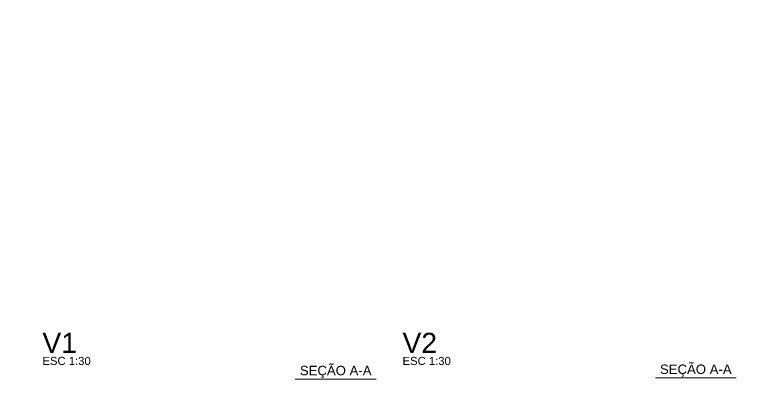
# Model space of a CAD drawing. Extents: x 5006 to 5323, y 875 to 3681.
# Drawn here: x 5184.55 to 5223.03, y 2038.49 to 2057.67 of the extents above; entities that cross this region are included whole.
import ezdxf

# ---------------------------------------------------------------- set-up
doc = ezdxf.new("R2010")
doc.units = 0
doc.header["$LTSCALE"] = 2
doc.layers.add('DT-Textos', color=7, linetype='Continuous', lineweight=5)
doc.layers.add('DT-Título', color=3, linetype='Continuous', lineweight=20)
doc.styles.add('ARIAL', font='arial.ttf')

msp = doc.modelspace()

# ---------------------------------------------------------------- linework, layer by layer
msp.add_circle((5229.5131, 2023.2685), 78.188)
at = {"layer": 'DT-Textos'}
for p, q in [((5199.2739, 2038.5553), (5203.5099, 2038.5553)), ((5218.1616, 2038.6219), (5222.3976, 2038.6219))]:
    msp.add_line(p, q, dxfattribs=at)

# ---------------------------------------------------------------- texts
at = {"layer": 'DT-Textos', "line_spacing_factor": 0.798, "style": 'ARIAL'}
for s, insert, char_height, width, attachment_point in [('ESC 1:30', (5186.0099, 2039.2882), 0.4236, 5.079187, 7), ('ESC 1:30', (5204.8976, 2039.2882), 0.4236, 5.079187, 7), ('SEÇÃO A-A', (5220.2795, 2038.6706), 0.4942, 7.270043, 8), ('SEÇÃO A-A', (5201.3915, 2038.6036), 0.4942, 7.270043, 8)]:
    msp.add_mtext(s, dxfattribs=dict(at, insert=insert, char_height=char_height, width=width, attachment_point=attachment_point))
at = {"layer": 'DT-Título', "char_height": 1.059, "width": 3.628612, "attachment_point": 7, "line_spacing_factor": 0.798, "style": 'ARIAL'}
for s, insert in [('V1', (5186.0099, 2039.9236)), ('V2', (5204.8976, 2039.9236))]:
    msp.add_mtext(s, dxfattribs=dict(at, insert=insert))

doc.saveas('drawing.dxf')
